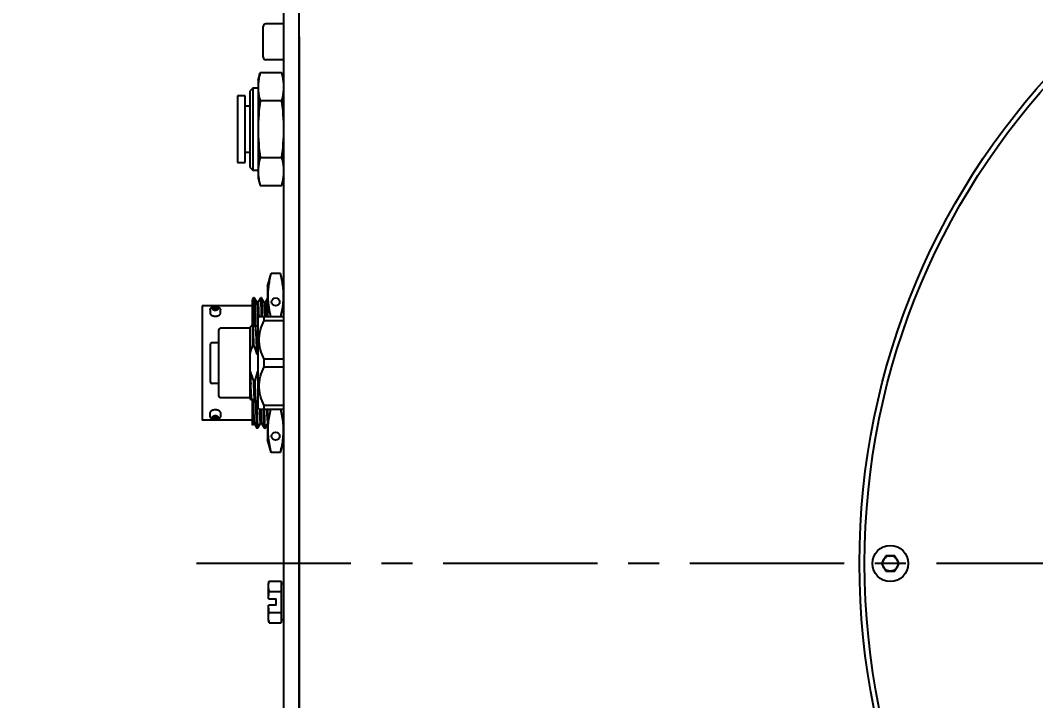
# Model space of a CAD drawing. Header units: millimetres. Extents: x 4086 to 10416, y 123 to 1549.
# Drawn here: x 6934.13 to 6983.52, y 1115.21 to 1148.31 of the extents above; entities that cross this region are included whole.
import ezdxf

# ---------------------------------------------------------------- set-up
doc = ezdxf.new("R2010")
doc.units = ezdxf.units.MM
doc.linetypes.add('CENTER', pattern=[0.6, 0.375, -0.075, 0.075, -0.075])
for name, color, linetype in [('中心线', 7, 'Continuous'), ('外形图', 7, 'Continuous'), ('尺寸标注', 7, 'Continuous')]:
    doc.layers.add(name, color=color, linetype=linetype)
doc.styles.add('思源黑', font='SourceHanSansCN-Normal.ttf')
doc.dimstyles.new('尺寸标注_1_4比例中六', dxfattribs={"dimtxt": 10, "dimasz": 8, "dimexe": 2, "dimexo": 1.5, "dimgap": 1, "dimtad": 1, "dimdec": 1, "dimlfac": 4, "dimdsep": 46, "dimtxsty": '思源黑', "dimcen": 0.09, "dimadec": 0, "dimazin": 0, "dimtp": 0.01, "dimtm": 0.01, "dimtfac": 1, "dimtdec": 1, "dimtofl": 0, "dimtmove": 0, "dimatfit": 3, "dimfxl": 1, "dimtolj": 1, "dimarcsym": 0})

# ---------------------------------------------------------------- blocks, each defined once
blk = doc.blocks.new('*D794')
at = {"layer": 'Defpoints', "color": 0}
for p in [(6970.585, 1163.765), (6906.357, 1080.015), (6970.631, 1080.015)]:
    blk.add_point(p, dxfattribs=at)
at = {"layer": '尺寸标注', "color": 0, "lineweight": -2}
for p, q in [((6969.085, 1163.765), (6904.357, 1163.765)), ((6906.357, 1155.765), (6906.357, 1088.015)), ((6969.131, 1080.015), (6904.357, 1080.015))]:
    blk.add_line(p, q, dxfattribs=at)
at = {"layer": '尺寸标注', "color": 0}
for points in [[(6907.69, 1155.765), (6905.024, 1155.765), (6906.357, 1163.765)], [(6905.024, 1088.015), (6907.69, 1088.015), (6906.357, 1080.015)]]:
    blk.add_solid(points, dxfattribs=at)
at = {"layer": '尺寸标注', "color": 0, "insert": (6900.173, 1121.72), "char_height": 10, "attachment_point": 5, "rotation": 90, "style": '思源黑'}
blk.add_mtext('\\A1;335', dxfattribs=at)
blk = doc.blocks.new('*D797')
at = {"layer": 'Defpoints', "color": 0}
for p in [(6970.2, 1158.14), (6927.236, 1085.64), (6970.2, 1085.64)]:
    blk.add_point(p, dxfattribs=at)
at = {"layer": '尺寸标注', "color": 0, "lineweight": -2}
for p, q in [((6968.7, 1158.14), (6925.236, 1158.14)), ((6927.236, 1150.14), (6927.236, 1093.64)), ((6968.7, 1085.64), (6925.236, 1085.64))]:
    blk.add_line(p, q, dxfattribs=at)
at = {"layer": '尺寸标注', "color": 0}
for points in [[(6928.57, 1150.14), (6925.903, 1150.14), (6927.236, 1158.14)], [(6925.903, 1093.64), (6928.57, 1093.64), (6927.236, 1085.64)]]:
    blk.add_solid(points, dxfattribs=at)
at = {"layer": '尺寸标注', "color": 0, "insert": (6921.059, 1121.768), "char_height": 10, "attachment_point": 5, "rotation": 90, "style": '思源黑'}
blk.add_mtext('\\A1;290', dxfattribs=at)

msp = doc.modelspace()

# ---------------------------------------------------------------- linework, layer by layer
at = {"layer": '中心线', "linetype": 'CENTER', "ltscale": 20}
msp.add_line((7010.2, 1121.89), (6942.146, 1121.89), dxfattribs=at)
at = {"layer": '外形图', "color": 7, "linetype": 'Continuous'}
for p, q in [((6947.7, 1092.667), (6947.7, 1151.114)), ((6945.95, 1146.515), (6945.95, 1148.015)), ((6946.95, 1148.14), (6946.075, 1148.14)), ((6947.7, 1147.515), (6947.7, 1096.265)), ((6946.95, 1146.39), (6946.075, 1146.39)), ((6945.7, 1145.39), (6945.798, 1145.758)), ((6945.7, 1145.39), (6945.7, 1140.64)), ((6946.851, 1145.758), (6945.798, 1145.758)), ((6946.95, 1145.39), (6946.851, 1145.758)), ((6945.44, 1145.015), (6945.287, 1144.862)), ((6945.287, 1144.862), (6945.287, 1141.169)), ((6945.44, 1145.015), (6945.44, 1141.015)), ((6945.7, 1145.015), (6945.44, 1145.015)), ((6944.687, 1144.64), (6944.687, 1141.39)), ((6945.062, 1144.64), (6944.687, 1144.64)), ((6945.062, 1141.39), (6945.062, 1144.64)), ((6946.851, 1144.387), (6945.798, 1144.387)), ((6945.287, 1144.134), (6945.062, 1144.134)), ((6945.062, 1141.897), (6945.287, 1141.897)), ((6945.798, 1141.644), (6946.851, 1141.644)), ((6944.687, 1141.39), (6945.062, 1141.39)), ((6945.287, 1141.169), (6945.44, 1141.015)), ((6945.44, 1141.015), (6945.7, 1141.015)), ((6945.7, 1140.64), (6945.798, 1140.273)), ((6946.95, 1140.64), (6946.851, 1140.273)), ((6945.798, 1140.273), (6946.851, 1140.273)), ((6946.156, 1135.361), (6946.326, 1135.996)), ((6946.78, 1135.996), (6946.326, 1135.996)), ((6946.95, 1135.361), (6946.78, 1135.996)), ((6946.156, 1135.361), (6946.156, 1133.89)), ((6945.47, 1134.814), (6945.419, 1134.725)), ((6945.419, 1133.512), (6945.419, 1134.725)), ((6945.472, 1134.815), (6945.47, 1134.814)), ((6945.507, 1134.815), (6945.472, 1134.815)), ((6945.507, 1134.815), (6945.509, 1134.814)), ((6945.645, 1134.579), (6945.509, 1134.814)), ((6945.644, 1134.579), (6945.688, 1134.579)), ((6945.646, 1134.577), (6945.645, 1134.579)), ((6945.823, 1134.814), (6945.687, 1134.579)), ((6945.825, 1134.815), (6945.823, 1134.814)), ((6945.86, 1134.815), (6945.825, 1134.815)), ((6945.86, 1134.815), (6945.862, 1134.814)), ((6945.998, 1134.579), (6945.862, 1134.814)), ((6945.997, 1134.579), (6946.041, 1134.579)), ((6945.999, 1134.577), (6945.998, 1134.579)), ((6946.156, 1134.779), (6946.04, 1134.579)), ((6946.171, 1134.815), (6946.171, 1134.814)), ((6946.935, 1134.813), (6946.935, 1134.815)), ((6942.981, 1134.419), (6942.981, 1128.862)), ((6945.356, 1134.419), (6942.981, 1134.419)), ((6943.368, 1134.233), (6943.368, 1134.046)), ((6943.863, 1134.046), (6943.863, 1134.233)), ((6945.306, 1133.377), (6945.438, 1133.534)), ((6945.438, 1133.534), (6945.439, 1133.534)), ((6945.57, 1133.378), (6945.439, 1133.534)), ((6945.443, 1132.514), (6945.443, 1133.506)), ((6945.694, 1133.525), (6945.57, 1133.378)), ((6945.693, 1133.529), (6945.693, 1133.544)), ((6945.7, 1133.532), (6945.694, 1133.525)), ((6945.7, 1133.84), (6945.75, 1133.89)), ((6945.7, 1129.44), (6945.7, 1133.84)), ((6946.95, 1133.89), (6945.75, 1133.89)), ((6946, 1133.709), (6946, 1133.89)), ((6946, 1133.709), (6946.95, 1133.709)), ((6946.035, 1133.928), (6946.036, 1133.893)), ((6946.08, 1133.893), (6946.079, 1133.928)), ((6943.781, 1130.028), (6943.781, 1133.253)), ((6945.306, 1133.328), (6943.856, 1133.328)), ((6945.306, 1129.904), (6945.306, 1133.377)), ((6945.572, 1133.375), (6945.57, 1133.378)), ((6943.381, 1130.715), (6943.381, 1132.549)), ((6943.781, 1132.625), (6943.456, 1132.625)), ((6945.443, 1132.514), (6945.494, 1132.514)), ((6946, 1131.459), (6946, 1131.822)), ((6946.95, 1131.822), (6946, 1131.822)), ((6946, 1131.459), (6946.95, 1131.459)), ((6943.781, 1130.64), (6943.456, 1130.64)), ((6945.342, 1130.609), (6945.342, 1130.614)), ((6945.548, 1130.767), (6945.47, 1130.767)), ((6945.306, 1129.953), (6943.856, 1129.953)), ((6945.306, 1129.904), (6945.35, 1129.852)), ((6945.35, 1129.852), (6945.351, 1129.852)), ((6945.351, 1129.852), (6945.394, 1129.903)), ((6945.392, 1129.905), (6945.394, 1129.903)), ((6945.394, 1129.903), (6945.53, 1129.741)), ((6945.419, 1128.617), (6945.419, 1129.873)), ((6945.53, 1129.741), (6945.531, 1129.74)), ((6945.609, 1129.74), (6945.531, 1129.74)), ((6945.611, 1129.741), (6945.609, 1129.74)), ((6945.611, 1129.741), (6945.7, 1129.847)), ((6946, 1129.39), (6946, 1129.572)), ((6946.95, 1129.572), (6946, 1129.572)), ((6943.368, 1129.047), (6943.368, 1129.234)), ((6943.863, 1129.234), (6943.863, 1129.047)), ((6945.7, 1129.44), (6945.75, 1129.39)), ((6945.75, 1129.39), (6946.95, 1129.39)), ((6946.156, 1129.39), (6946.156, 1127.919)), ((6945.356, 1128.862), (6942.981, 1128.862)), ((6945.419, 1128.617), (6945.468, 1128.702)), ((6945.468, 1128.702), (6945.51, 1128.702)), ((6945.51, 1128.704), (6945.511, 1128.702)), ((6945.511, 1128.702), (6945.647, 1128.467)), ((6945.685, 1128.467), (6945.821, 1128.702)), ((6945.82, 1128.702), (6945.863, 1128.702)), ((6945.863, 1128.704), (6945.864, 1128.702)), ((6945.864, 1128.702), (6946, 1128.467)), ((6946.038, 1128.467), (6946.156, 1128.67)), ((6946.185, 1128.706), (6946.184, 1128.701)), ((6946.921, 1128.702), (6946.921, 1128.704)), ((6945.648, 1128.465), (6945.647, 1128.467)), ((6945.684, 1128.465), (6945.648, 1128.465)), ((6945.684, 1128.465), (6945.685, 1128.467)), ((6946.001, 1128.465), (6946, 1128.467)), ((6946.037, 1128.465), (6946.001, 1128.465)), ((6946.037, 1128.465), (6946.038, 1128.467)), ((6946.326, 1127.285), (6946.156, 1127.919)), ((6946.78, 1127.285), (6946.95, 1127.919)), ((6946.78, 1127.285), (6946.326, 1127.285)), ((6976.233, 1122.265), (6976.017, 1121.89)), ((6976.666, 1122.265), (6976.233, 1122.265)), ((6976.883, 1121.89), (6976.666, 1122.265)), ((6976.017, 1121.89), (6976.233, 1121.515)), ((6976.666, 1121.515), (6976.883, 1121.89)), ((6976.233, 1121.515), (6976.666, 1121.515)), ((6946.2, 1120.89), (6946.236, 1121.026)), ((6946.2, 1120.165), (6946.2, 1120.89)), ((6946.236, 1121.026), (6946.825, 1121.026)), ((6946.825, 1121.026), (6946.825, 1119.005)), ((6946.95, 1120.89), (6946.825, 1120.89)), ((6946.2, 1120.165), (6946.575, 1120.165)), ((6946.236, 1120.521), (6946.825, 1120.521)), ((6946.575, 1119.865), (6946.575, 1120.165)), ((6946.2, 1119.14), (6946.2, 1119.865)), ((6946.575, 1119.865), (6946.2, 1119.865)), ((6946.236, 1119.51), (6946.825, 1119.51)), ((6946.2, 1119.14), (6946.236, 1119.005)), ((6946.236, 1119.005), (6946.825, 1119.005)), ((6946.95, 1119.14), (6946.825, 1119.14))]:
    msp.add_line(p, q, dxfattribs=at)
at = {"layer": '外形图', "linetype": 'Continuous'}
msp.add_line((6946.95, 1093.765), (6946.95, 1150.015), dxfattribs=at)
at = {"layer": '外形图', "color": 7, "linetype": 'Continuous'}
for centre, radius in [((7010.2, 1121.89), 35.25), ((7010.2, 1121.89), 35), ((6946.549, 1128.079), 0.197), ((6976.45, 1121.89), 0.875), ((6976.45, 1121.89), 0.375)]:
    msp.add_circle(centre, radius, dxfattribs=at)
for centre, radius, start, end in [((6946.075, 1148.015), 0.125, 90, 180), ((6946.075, 1146.515), 0.125, 180, 270), ((6945.356, 1134.482), 0.0635, 270, 0), ((6943.856, 1133.253), 0.075, 90, 180), ((6943.459, 1132.549), 0.0779, 168.8439, 179.988), ((6943.456, 1132.551), 0.0741, 90.0178, 101.3097), ((6947.609, 1131.687), 2.347, 191.1707, 192.0344), ((6943.074, 1131.604), 2.275, 349.7095, 350.5955), ((7041.467, 1134.435), 96.202, 181.90799, 182.2763), ((6948.114, 1131.793), 2.506, 192.934, 195.5385), ((7032.21, 1134.085), 86.585, 181.88818, 182.3862), ((6943.456, 1130.715), 0.075, 180, 270), ((6943.856, 1130.028), 0.075, 180, 270), ((7025.247, 1131.725), 79.853, 181.42988, 181.60808), ((6945.356, 1128.799), 0.0635, 0, 90), ((6947.476, 1120.853), 1.284, 192.818, 194.9938), ((6947.476, 1119.178), 1.284, 165.0062, 167.182)]:
    msp.add_arc(centre, radius, start, end, dxfattribs=at)
msp.add_ellipse((6946.549, 1134.612), major_axis=(0, 0.197), ratio=1, dxfattribs=at)
for points, knots in [([(6945.798, 1145.758), (6945.783, 1145.701), (6945.728, 1145.477), (6945.7, 1145.245), (6945.7, 1145.072)], [0, 0, 0, 0, 3606.199435, 14243.424419, 14243.424419, 14243.424419, 14243.424419]), ([(6946.927, 1145.388), (6946.923, 1145.419), (6946.904, 1145.543), (6946.876, 1145.666), (6946.851, 1145.758)], [0, 0, 0, 0, 3538.306098, 14249.482656, 14249.482656, 14249.482656, 14249.482656]), ([(6945.7, 1145.072), (6945.7, 1145.015), (6945.709, 1144.784), (6945.753, 1144.555), (6945.798, 1144.387)], [0, 0, 0, 0, 3528.489682, 14229.474793, 14229.474793, 14229.474793, 14229.474793]), ([(6946.851, 1144.387), (6946.866, 1144.443), (6946.921, 1144.668), (6946.95, 1144.9), (6946.95, 1145.072)], [0, 0, 0, 0, 3603.145045, 14231.360476, 14231.360476, 14231.360476, 14231.360476]), ([(6945.798, 1141.644), (6945.783, 1141.588), (6945.728, 1141.363), (6945.7, 1141.131), (6945.7, 1140.959)], [0, 0, 0, 0, 3585.765932, 14162.718106, 14162.718106, 14162.718106, 14162.718106]), ([(6946.95, 1140.959), (6946.95, 1141.016), (6946.941, 1141.247), (6946.896, 1141.476), (6946.851, 1141.644)], [0, 0, 0, 0, 3512.445652, 14164.773422, 14164.773422, 14164.773422, 14164.773422]), ([(6946.851, 1140.273), (6946.866, 1140.329), (6946.92, 1140.552), (6946.949, 1140.782), (6946.95, 1140.953)], [0, 0, 0, 0, 3582.501247, 14150.823895, 14150.823895, 14150.823895, 14150.823895]), ([(6945.722, 1140.643), (6945.726, 1140.612), (6945.745, 1140.487), (6945.773, 1140.364), (6945.798, 1140.273)], [0, 0, 0, 0, 3512.62255, 14146.049754, 14146.049754, 14146.049754, 14146.049754]), ([(6946.326, 1135.996), (6946.3, 1135.899), (6946.253, 1135.703), (6946.201, 1135.408), (6946.171, 1135.112), (6946.168, 1134.914), (6946.171, 1134.815)], [0, 0, 0, 0, 6299.893526, 12539.608918, 18732.723815, 24904.239087, 24904.239087, 24904.239087, 24904.239087]), ([(6946.935, 1134.815), (6946.937, 1134.914), (6946.934, 1135.112), (6946.905, 1135.408), (6946.853, 1135.703), (6946.806, 1135.898), (6946.78, 1135.996)], [0, 0, 0, 0, 6171.850008, 12365.280075, 18605.315118, 24905.547303, 24905.547303, 24905.547303, 24905.547303]), ([(6945.527, 1133.434), (6945.524, 1133.535), (6945.52, 1133.728), (6945.514, 1133.961), (6945.51, 1134.131), (6945.506, 1134.246), (6945.503, 1134.351), (6945.5, 1134.445), (6945.496, 1134.53), (6945.493, 1134.604), (6945.489, 1134.667), (6945.487, 1134.712), (6945.484, 1134.743), (6945.482, 1134.762), (6945.481, 1134.778), (6945.479, 1134.791), (6945.477, 1134.801), (6945.476, 1134.808), (6945.475, 1134.812), (6945.474, 1134.814), (6945.473, 1134.815), (6945.472, 1134.815)], [0, 0, 0, 0, 23194.806749, 44036.91878, 53479.467461, 62221.188871, 70231.715953, 77481.750968, 83942.907113, 89592.93623, 94412.275156, 98381.840188, 100043.467993, 101488.234131, 102715.228398, 103723.724343, 104513.3857, 105084.905175, 105290.17011, 105443.62266, 105614.546866, 105614.546866, 105614.546866, 105614.546866]), ([(6945.509, 1134.814), (6945.51, 1134.813), (6945.511, 1134.809), (6945.513, 1134.802), (6945.514, 1134.792), (6945.516, 1134.779), (6945.518, 1134.763), (6945.52, 1134.737), (6945.523, 1134.697), (6945.526, 1134.641), (6945.529, 1134.574), (6945.533, 1134.497), (6945.536, 1134.41), (6945.539, 1134.313), (6945.544, 1134.164), (6945.55, 1133.957), (6945.556, 1133.684), (6945.561, 1133.492), (6945.563, 1133.391)], [0, 0, 0, 0, 292.625164, 756.181093, 1394.383501, 2208.26434, 3198.057808, 4363.349257, 7215.950627, 10756.377354, 14973.714467, 19852.467844, 25375.093346, 31523.096646, 38273.71363, 53485.347585, 70793.367968, 89951.676949, 89951.676949, 89951.676949, 89951.676949]), ([(6945.693, 1133.544), (6945.691, 1133.618), (6945.687, 1133.758), (6945.681, 1133.957), (6945.676, 1134.107), (6945.672, 1134.214), (6945.669, 1134.284), (6945.667, 1134.347), (6945.664, 1134.403), (6945.661, 1134.451), (6945.658, 1134.491), (6945.655, 1134.52), (6945.653, 1134.539), (6945.652, 1134.55), (6945.65, 1134.56), (6945.649, 1134.567), (6945.648, 1134.573), (6945.647, 1134.576), (6945.646, 1134.577)], [0, 0, 0, 0, 19314.418203, 36630.562869, 51760.150536, 58453.370388, 64540.133836, 70005.188709, 74833.782749, 79012.000438, 82529.911688, 85379.107657, 86550.511859, 87552.204185, 88384.240177, 89047.103094, 89542.167497, 89873.498922, 89873.498922, 89873.498922, 89873.498922]), ([(6945.688, 1134.579), (6945.689, 1134.579), (6945.689, 1134.578), (6945.69, 1134.577), (6945.691, 1134.575), (6945.692, 1134.572), (6945.694, 1134.564), (6945.696, 1134.551), (6945.698, 1134.531), (6945.701, 1134.505), (6945.703, 1134.474), (6945.706, 1134.437), (6945.708, 1134.395), (6945.711, 1134.347), (6945.714, 1134.273), (6945.718, 1134.168), (6945.723, 1134.027), (6945.726, 1133.927), (6945.728, 1133.873)], [0, 0, 0, 0, 182.163305, 320.707065, 498.620045, 980.832991, 1638.054633, 3487.176796, 6052.121686, 9330.501911, 13318.10021, 18009.374291, 23394.733407, 29463.016567, 36202.955021, 51648.047176, 69607.029572, 89942.916468, 89942.916468, 89942.916468, 89942.916468]), ([(6945.869, 1133.891), (6945.867, 1133.96), (6945.864, 1134.091), (6945.859, 1134.25), (6945.855, 1134.364), (6945.852, 1134.44), (6945.85, 1134.51), (6945.847, 1134.573), (6945.844, 1134.629), (6945.842, 1134.677), (6945.839, 1134.718), (6945.836, 1134.752), (6945.834, 1134.779), (6945.831, 1134.796), (6945.829, 1134.806), (6945.828, 1134.811), (6945.827, 1134.813), (6945.826, 1134.815), (6945.825, 1134.815), (6945.825, 1134.815)], [0, 0, 0, 0, 21293.577498, 40180.704275, 48664.457671, 56481.705435, 63612.719495, 70040.029272, 75749.902163, 80729.030934, 84964.425311, 88446.763066, 91170.297531, 93130.763492, 93824.855704, 94330.26159, 94514.117904, 94654.33862, 94825.116626, 94825.116626, 94825.116626, 94825.116626]), ([(6945.862, 1134.814), (6945.862, 1134.813), (6945.863, 1134.811), (6945.865, 1134.805), (6945.867, 1134.794), (6945.869, 1134.777), (6945.871, 1134.755), (6945.873, 1134.728), (6945.876, 1134.696), (6945.878, 1134.658), (6945.881, 1134.599), (6945.885, 1134.513), (6945.889, 1134.395), (6945.894, 1134.259), (6945.897, 1134.163), (6945.898, 1134.112)], [0, 0, 0, 0, 296.977796, 721.338987, 1964.159364, 3739.120153, 6046.03225, 8881.888896, 12243.010713, 16125.194157, 20521.986583, 30828.553486, 43098.170813, 57249.141199, 73190.680674, 73190.680674, 73190.680674, 73190.680674]), ([(6946.035, 1133.928), (6946.034, 1133.975), (6946.031, 1134.064), (6946.026, 1134.189), (6946.022, 1134.297), (6946.018, 1134.377), (6946.015, 1134.432), (6946.012, 1134.467), (6946.01, 1134.496), (6946.008, 1134.522), (6946.006, 1134.542), (6946.004, 1134.558), (6946.002, 1134.568), (6946, 1134.574), (6945.999, 1134.576), (6945.999, 1134.577)], [0, 0, 0, 0, 15875.145505, 29974.974889, 42209.822363, 52498.877299, 56893.638097, 60778.425844, 64146.817995, 66994.686648, 69318.494484, 71115.440029, 72385.551859, 72825.703644, 73139.963041, 73139.963041, 73139.963041, 73139.963041]), ([(6946.041, 1134.579), (6946.041, 1134.579), (6946.043, 1134.578), (6946.044, 1134.574), (6946.046, 1134.566), (6946.048, 1134.553), (6946.051, 1134.535), (6946.053, 1134.511), (6946.055, 1134.482), (6946.058, 1134.448), (6946.06, 1134.409), (6946.063, 1134.366), (6946.066, 1134.297), (6946.07, 1134.2), (6946.075, 1134.07), (6946.078, 1133.977), (6946.079, 1133.928)], [0, 0, 0, 0, 164.928168, 444.812363, 1445.809507, 3067.726861, 5317.64962, 8193.748288, 11692.046877, 15807.873023, 20534.772634, 25863.564865, 31784.711103, 45363.779788, 61173.953837, 79103.475795, 79103.475795, 79103.475795, 79103.475795]), ([(6946.171, 1134.814), (6946.173, 1134.737), (6946.182, 1134.582), (6946.22, 1134.272), (6946.268, 1134.042), (6946.307, 1133.89)], [0, 0, 0, 0, 4697.419261, 9414.592044, 18941.697951, 18941.697951, 18941.697951, 18941.697951]), ([(6946.798, 1133.89), (6946.837, 1134.042), (6946.885, 1134.272), (6946.923, 1134.581), (6946.933, 1134.736), (6946.935, 1134.813)], [0, 0, 0, 0, 9527.288056, 14244.561304, 18942.073925, 18942.073925, 18942.073925, 18942.073925]), ([(6943.368, 1134.233), (6943.368, 1134.241), (6943.37, 1134.258), (6943.38, 1134.288), (6943.395, 1134.308), (6943.406, 1134.319)], [0, 0, 0, 0, 4780.240438, 9489.235837, 18920.225215, 18920.225215, 18920.225215, 18920.225215]), ([(6943.368, 1134.046), (6943.368, 1134.04), (6943.371, 1134.025), (6943.381, 1134.005), (6943.397, 1133.987), (6943.411, 1133.976), (6943.419, 1133.971)], [0, 0, 0, 0, 5360.778939, 11125.774639, 17569.467746, 24842.257826, 24842.257826, 24842.257826, 24842.257826]), ([(6943.406, 1134.319), (6943.418, 1134.331), (6943.447, 1134.352), (6943.499, 1134.374), (6943.556, 1134.386), (6943.617, 1134.39), (6943.678, 1134.386), (6943.735, 1134.373), (6943.786, 1134.352), (6943.815, 1134.33), (6943.827, 1134.318)], [0, 0, 0, 0, 5255.621754, 10898.487595, 16961.660307, 23283.582634, 29600.735607, 35651.339568, 41279.020422, 46524.513083, 46524.513083, 46524.513083, 46524.513083]), ([(6943.765, 1134.288), (6943.765, 1134.293), (6943.763, 1134.304), (6943.754, 1134.318), (6943.739, 1134.331), (6943.717, 1134.344), (6943.685, 1134.356), (6943.644, 1134.363), (6943.601, 1134.364), (6943.56, 1134.359), (6943.522, 1134.348), (6943.496, 1134.334), (6943.481, 1134.321), (6943.473, 1134.311), (6943.468, 1134.3), (6943.467, 1134.292), (6943.467, 1134.288)], [0, 0, 0, 0, 3247.833948, 6837.463174, 10973.84255, 15734.21759, 23951.728468, 33127.207053, 42711.856003, 52090.310647, 60680.300819, 68038.446955, 71200.301347, 74036.035089, 76611.209774, 79032.387473, 79032.387473, 79032.387473, 79032.387473]), ([(6943.467, 1134.288), (6943.467, 1134.283), (6943.469, 1134.273), (6943.478, 1134.259), (6943.492, 1134.246), (6943.515, 1134.232), (6943.547, 1134.221), (6943.587, 1134.214), (6943.63, 1134.213), (6943.672, 1134.218), (6943.709, 1134.229), (6943.735, 1134.242), (6943.751, 1134.256), (6943.759, 1134.266), (6943.764, 1134.277), (6943.765, 1134.285), (6943.765, 1134.288)], [0, 0, 0, 0, 3247.286363, 6836.310378, 10971.992361, 15731.564802, 23947.690209, 33121.621809, 42704.654787, 52081.528225, 60670.070126, 68026.975678, 71188.296982, 74023.552619, 76598.29313, 79019.062619, 79019.062619, 79019.062619, 79019.062619]), ([(6943.477, 1134.261), (6943.478, 1134.262), (6943.484, 1134.269), (6943.49, 1134.274), (6943.495, 1134.277)], [0, 0, 0, 0, 3271.085573, 14017.205004, 14017.205004, 14017.205004, 14017.205004]), ([(6943.495, 1134.277), (6943.503, 1134.282), (6943.52, 1134.291), (6943.549, 1134.301), (6943.581, 1134.307), (6943.616, 1134.309), (6943.65, 1134.307), (6943.683, 1134.301), (6943.712, 1134.291), (6943.729, 1134.282), (6943.737, 1134.277)], [0, 0, 0, 0, 4990.641754, 10659.514493, 16828.445695, 23261.39812, 29694.350545, 35863.281747, 41532.154486, 46522.79624, 46522.79624, 46522.79624, 46522.79624]), ([(6943.737, 1134.277), (6943.738, 1134.276), (6943.745, 1134.271), (6943.751, 1134.266), (6943.754, 1134.261)], [0, 0, 0, 0, 3753.035182, 14018.202811, 14018.202811, 14018.202811, 14018.202811]), ([(6943.813, 1133.971), (6943.82, 1133.976), (6943.834, 1133.987), (6943.851, 1134.005), (6943.861, 1134.025), (6943.863, 1134.04), (6943.863, 1134.046)], [0, 0, 0, 0, 7274.017778, 13718.691934, 19484.132444, 24844.935001, 24844.935001, 24844.935001, 24844.935001]), ([(6943.827, 1134.318), (6943.838, 1134.307), (6943.852, 1134.287), (6943.862, 1134.257), (6943.863, 1134.241), (6943.863, 1134.233)], [0, 0, 0, 0, 9429.494855, 14145.367441, 18923.545251, 18923.545251, 18923.545251, 18923.545251]), ([(6945.898, 1134.112), (6945.899, 1134.095), (6945.901, 1134.022), (6945.903, 1133.949), (6945.904, 1133.894)], [0, 0, 0, 0, 3351.395279, 14020.969551, 14020.969551, 14020.969551, 14020.969551]), ([(6943.419, 1133.971), (6943.431, 1133.963), (6943.46, 1133.949), (6943.507, 1133.934), (6943.56, 1133.925), (6943.616, 1133.921), (6943.672, 1133.925), (6943.724, 1133.934), (6943.772, 1133.949), (6943.8, 1133.963), (6943.813, 1133.971)], [0, 0, 0, 0, 5026.177629, 10700.111075, 16849.053032, 23247.418693, 29645.854202, 35795.095286, 41469.745872, 46496.83821, 46496.83821, 46496.83821, 46496.83821]), ([(6945.439, 1133.534), (6945.44, 1133.533), (6945.44, 1133.531), (6945.441, 1133.525), (6945.442, 1133.517), (6945.443, 1133.51), (6945.443, 1133.506)], [0, 0, 0, 0, 2534.089457, 7495.811065, 14930.67502, 24839.622905, 24839.622905, 24839.622905, 24839.622905]), ([(6945.494, 1132.514), (6945.49, 1132.632), (6945.482, 1132.848), (6945.471, 1133.137), (6945.46, 1133.332), (6945.451, 1133.446), (6945.446, 1133.489), (6945.443, 1133.506)], [0, 0, 0, 0, 10639.480511, 19414.215697, 25881.282903, 28143.28124, 29718.083592, 29718.083592, 29718.083592, 29718.083592]), ([(6946, 1131.822), (6945.925, 1131.969), (6945.83, 1132.199), (6945.761, 1132.521), (6945.744, 1132.765), (6945.761, 1133.01), (6945.83, 1133.331), (6945.925, 1133.562), (6946, 1133.709)], [0, 0, 0, 0, 8962.549418, 13394.738879, 17805.637648, 22216.53647, 26648.725878, 35611.275289, 35611.275289, 35611.275289, 35611.275289]), ([(6945.645, 1132.049), (6945.642, 1132.139), (6945.636, 1132.312), (6945.627, 1132.56), (6945.618, 1132.782), (6945.611, 1132.948), (6945.605, 1133.065), (6945.6, 1133.14), (6945.596, 1133.206), (6945.591, 1133.261), (6945.586, 1133.306), (6945.582, 1133.339), (6945.578, 1133.36), (6945.575, 1133.371), (6945.573, 1133.374), (6945.572, 1133.375)], [0, 0, 0, 0, 14782.769479, 28564.957974, 40828.948806, 51315.163654, 55943.05469, 60097.448383, 63725.436762, 66787.454097, 69251.767009, 71100.141176, 72330.409592, 72718.938551, 72965.21147, 72965.21147, 72965.21147, 72965.21147]), ([(6943.441, 1132.624), (6943.427, 1132.621), (6943.399, 1132.606), (6943.385, 1132.578), (6943.382, 1132.564)], [0, 0, 0, 0, 6989.490493, 13984.217281, 13984.217281, 13984.217281, 13984.217281]), ([(6945.313, 1131.197), (6945.315, 1131.105), (6945.318, 1130.928), (6945.322, 1130.674), (6945.327, 1130.446), (6945.33, 1130.275), (6945.334, 1130.155), (6945.336, 1130.079), (6945.338, 1130.014), (6945.341, 1129.959), (6945.343, 1129.921), (6945.344, 1129.896), (6945.345, 1129.881), (6945.346, 1129.87), (6945.347, 1129.861), (6945.349, 1129.855), (6945.349, 1129.852), (6945.35, 1129.852)], [0, 0, 0, 0, 17057.336781, 32945.772188, 47229.201848, 59526.312983, 64831.681607, 69526.672311, 73580.061039, 76964.934318, 79658.916099, 80741.140578, 81644.613731, 82367.972808, 82910.305054, 83271.468736, 83455.785236, 83455.785236, 83455.785236, 83455.785236]), ([(6946, 1129.572), (6945.925, 1129.719), (6945.83, 1129.949), (6945.761, 1130.271), (6945.744, 1130.515), (6945.761, 1130.76), (6945.83, 1131.081), (6945.925, 1131.312), (6946, 1131.459)], [0, 0, 0, 0, 8934.58243, 13352.941563, 17750.076441, 22147.211371, 26565.570452, 35500.152874, 35500.152874, 35500.152874, 35500.152874]), ([(6945.392, 1129.905), (6945.391, 1129.907), (6945.388, 1129.913), (6945.385, 1129.925), (6945.382, 1129.942), (6945.379, 1129.965), (6945.376, 1129.993), (6945.371, 1130.041), (6945.366, 1130.113), (6945.359, 1130.214), (6945.353, 1130.332), (6945.348, 1130.466), (6945.344, 1130.559), (6945.342, 1130.609)], [0, 0, 0, 0, 605.969977, 1661.897862, 3189.201238, 5193.849854, 7675.088863, 10627.301788, 17886.463277, 26825.299189, 37232.623817, 48885.52783, 61931.531763, 61931.531763, 61931.531763, 61931.531763]), ([(6945.47, 1130.767), (6945.473, 1130.696), (6945.477, 1130.558), (6945.485, 1130.363), (6945.492, 1130.191), (6945.499, 1130.044), (6945.505, 1129.938), (6945.511, 1129.868), (6945.514, 1129.827), (6945.518, 1129.794), (6945.522, 1129.769), (6945.525, 1129.753), (6945.528, 1129.744), (6945.53, 1129.741)], [0, 0, 0, 0, 12961.072865, 24774.657645, 35234.94522, 44160.284465, 51395.991181, 54340.079846, 56817.612598, 58818.445668, 60335.263958, 61364.90023, 61915.857116, 61915.857116, 61915.857116, 61915.857116]), ([(6945.609, 1129.74), (6945.608, 1129.74), (6945.607, 1129.742), (6945.604, 1129.748), (6945.601, 1129.761), (6945.597, 1129.783), (6945.593, 1129.814), (6945.59, 1129.853), (6945.586, 1129.901), (6945.582, 1129.956), (6945.576, 1130.046), (6945.57, 1130.176), (6945.563, 1130.352), (6945.555, 1130.552), (6945.55, 1130.693), (6945.548, 1130.767)], [0, 0, 0, 0, 151.456533, 419.835559, 1393.838972, 2974.174483, 5160.786122, 7946.080497, 11318.216633, 15262.097323, 19759.712662, 30330.913942, 42836.939375, 57046.59763, 72696.383647, 72696.383647, 72696.383647, 72696.383647]), ([(6945.461, 1129.818), (6945.463, 1129.738), (6945.467, 1129.587), (6945.473, 1129.373), (6945.478, 1129.211), (6945.482, 1129.096), (6945.485, 1129.02), (6945.488, 1128.952), (6945.491, 1128.892), (6945.494, 1128.84), (6945.497, 1128.796), (6945.5, 1128.765), (6945.502, 1128.745), (6945.504, 1128.732), (6945.505, 1128.722), (6945.507, 1128.714), (6945.508, 1128.708), (6945.509, 1128.705), (6945.51, 1128.704)], [0, 0, 0, 0, 19113.637239, 36286.883746, 51318.021887, 57974.270838, 64031.440613, 69470.54561, 74276.525162, 78436.231717, 81936.738018, 84768.106735, 85931.064367, 86924.752432, 87748.793652, 88403.175643, 88888.899604, 89210.219399, 89210.219399, 89210.219399, 89210.219399]), ([(6945.647, 1128.467), (6945.646, 1128.468), (6945.645, 1128.472), (6945.643, 1128.478), (6945.642, 1128.487), (6945.64, 1128.499), (6945.639, 1128.513), (6945.637, 1128.536), (6945.634, 1128.571), (6945.631, 1128.621), (6945.628, 1128.681), (6945.625, 1128.749), (6945.621, 1128.827), (6945.618, 1128.913), (6945.614, 1129.046), (6945.609, 1129.231), (6945.602, 1129.476), (6945.598, 1129.649), (6945.596, 1129.74)], [0, 0, 0, 0, 299.507973, 766.116173, 1403.917126, 2213.740273, 3195.440935, 4348.54372, 7166.305187, 10660.758908, 14820.862053, 19632.965075, 25083.181503, 31154.724038, 37827.381452, 52892.791403, 70089.880615, 89203.567984, 89203.567984, 89203.567984, 89203.567984]), ([(6945.631, 1129.765), (6945.633, 1129.669), (6945.637, 1129.488), (6945.643, 1129.267), (6945.647, 1129.107), (6945.651, 1128.999), (6945.654, 1128.901), (6945.657, 1128.812), (6945.66, 1128.733), (6945.664, 1128.664), (6945.667, 1128.605), (6945.67, 1128.556), (6945.673, 1128.522), (6945.675, 1128.5), (6945.677, 1128.488), (6945.679, 1128.479), (6945.68, 1128.472), (6945.681, 1128.469), (6945.682, 1128.467), (6945.683, 1128.465), (6945.684, 1128.465)], [0, 0, 0, 0, 22039.376185, 41796.061097, 50731.726778, 58997.982547, 66566.205827, 73409.698434, 79506.236885, 84834.352675, 89375.656513, 93116.156533, 96042.809136, 97198.220362, 98147.822981, 98891.696831, 99430.909195, 99625.014168, 99770.499656, 99934.625829, 99934.625829, 99934.625829, 99934.625829]), ([(6943.419, 1129.31), (6943.411, 1129.305), (6943.397, 1129.294), (6943.381, 1129.275), (6943.371, 1129.255), (6943.368, 1129.241), (6943.368, 1129.234)], [0, 0, 0, 0, 7225.436966, 13627.069227, 19354.004225, 24679.003715, 24679.003715, 24679.003715, 24679.003715]), ([(6943.813, 1129.31), (6943.8, 1129.318), (6943.772, 1129.332), (6943.725, 1129.347), (6943.672, 1129.356), (6943.616, 1129.359), (6943.56, 1129.356), (6943.507, 1129.347), (6943.46, 1129.332), (6943.431, 1129.318), (6943.419, 1129.31)], [0, 0, 0, 0, 4994.401492, 10632.466968, 16742.538257, 23100.45613, 29458.443678, 35568.812023, 41207.590041, 46202.903366, 46202.903366, 46202.903366, 46202.903366]), ([(6943.765, 1128.993), (6943.765, 1128.997), (6943.763, 1129.008), (6943.754, 1129.022), (6943.739, 1129.035), (6943.717, 1129.048), (6943.685, 1129.06), (6943.644, 1129.067), (6943.601, 1129.068), (6943.56, 1129.063), (6943.522, 1129.052), (6943.496, 1129.038), (6943.481, 1129.025), (6943.473, 1129.015), (6943.468, 1129.004), (6943.467, 1128.996), (6943.467, 1128.993)], [0, 0, 0, 0, 3223.96781, 6787.219276, 10893.203194, 15618.597453, 23775.723394, 32883.777585, 42397.995424, 51707.53414, 60234.402276, 67538.478366, 70677.098426, 73491.994276, 76048.245742, 78451.631841, 78451.631841, 78451.631841, 78451.631841]), ([(6943.863, 1129.234), (6943.863, 1129.241), (6943.861, 1129.255), (6943.851, 1129.275), (6943.834, 1129.294), (6943.82, 1129.305), (6943.813, 1129.31)], [0, 0, 0, 0, 5326.215683, 11053.985344, 17456.118269, 24682.016391, 24682.016391, 24682.016391, 24682.016391]), ([(6945.468, 1128.702), (6945.467, 1128.702), (6945.466, 1128.703), (6945.466, 1128.704), (6945.465, 1128.706), (6945.464, 1128.71), (6945.462, 1128.718), (6945.459, 1128.733), (6945.457, 1128.755), (6945.454, 1128.784), (6945.452, 1128.819), (6945.449, 1128.86), (6945.447, 1128.907), (6945.444, 1128.959), (6945.44, 1129.042), (6945.436, 1129.158), (6945.431, 1129.314), (6945.427, 1129.425), (6945.426, 1129.484)], [0, 0, 0, 0, 174.701068, 310.665198, 486.387905, 964.669809, 1617.856836, 3457.889626, 6012.222492, 9277.249159, 13247.640842, 17916.738553, 23273.913051, 29307.159413, 36004.36615, 51332.307399, 69122.98878, 89223.814844, 89223.814844, 89223.814844, 89223.814844]), ([(6945.82, 1128.702), (6945.82, 1128.702), (6945.819, 1128.703), (6945.819, 1128.704), (6945.818, 1128.706), (6945.817, 1128.709), (6945.815, 1128.716), (6945.813, 1128.729), (6945.81, 1128.748), (6945.808, 1128.773), (6945.806, 1128.804), (6945.803, 1128.839), (6945.801, 1128.88), (6945.798, 1128.926), (6945.795, 1128.998), (6945.791, 1129.1), (6945.786, 1129.237), (6945.783, 1129.334), (6945.781, 1129.386)], [0, 0, 0, 0, 182.581914, 320.596609, 497.547675, 976.617887, 1628.80115, 3461.372128, 6002.481921, 9251.607316, 13204.896558, 17854.5865, 23192.150849, 29208.822454, 35893.676473, 51213.473773, 69038.384746, 89232.073892, 89232.073892, 89232.073892, 89232.073892]), ([(6945.825, 1129.386), (6945.827, 1129.337), (6945.83, 1129.243), (6945.834, 1129.112), (6945.839, 1128.998), (6945.843, 1128.914), (6945.846, 1128.856), (6945.849, 1128.82), (6945.851, 1128.788), (6945.853, 1128.762), (6945.855, 1128.74), (6945.858, 1128.724), (6945.86, 1128.713), (6945.861, 1128.707), (6945.862, 1128.705), (6945.863, 1128.704)], [0, 0, 0, 0, 15747.067835, 29744.723771, 41895.337721, 52118.054385, 56483.281291, 60341.739301, 63687.344098, 66514.187828, 68817.767449, 70596.502174, 71850.972349, 72283.707854, 72590.468342, 72590.468342, 72590.468342, 72590.468342]), ([(6946, 1128.467), (6945.999, 1128.468), (6945.998, 1128.471), (6945.997, 1128.476), (6945.995, 1128.482), (6945.994, 1128.495), (6945.991, 1128.514), (6945.989, 1128.543), (6945.986, 1128.579), (6945.984, 1128.622), (6945.981, 1128.671), (6945.978, 1128.727), (6945.976, 1128.789), (6945.972, 1128.884), (6945.968, 1129.019), (6945.962, 1129.197), (6945.959, 1129.323), (6945.957, 1129.39)], [0, 0, 0, 0, 308.9458, 767.906933, 1380.544188, 2148.029538, 4148.47918, 6768.871825, 10005.350939, 13850.42871, 18295.950608, 23333.348629, 28951.262142, 35136.706114, 49156.810977, 65269.865518, 83334.837183, 83334.837183, 83334.837183, 83334.837183]), ([(6945.993, 1129.39), (6945.994, 1129.32), (6945.998, 1129.19), (6946.002, 1129.031), (6946.006, 1128.917), (6946.009, 1128.84), (6946.012, 1128.771), (6946.014, 1128.708), (6946.017, 1128.652), (6946.02, 1128.604), (6946.023, 1128.562), (6946.025, 1128.528), (6946.028, 1128.502), (6946.03, 1128.485), (6946.032, 1128.474), (6946.033, 1128.47), (6946.034, 1128.468), (6946.035, 1128.466), (6946.036, 1128.465), (6946.037, 1128.465)], [0, 0, 0, 0, 21125.527081, 39863.488453, 48280.210829, 56035.677044, 63110.317777, 69486.807527, 75151.525589, 80091.27165, 84293.16049, 87747.94811, 90449.934822, 92394.890466, 93083.492221, 93584.901928, 93767.305751, 93906.420201, 94075.85848, 94075.85848, 94075.85848, 94075.85848]), ([(6946.156, 1128.843), (6946.154, 1128.876), (6946.15, 1128.951), (6946.142, 1129.132), (6946.137, 1129.28), (6946.134, 1129.386)], [0, 0, 0, 0, 3446.830618, 7758.055363, 18807.867165, 18807.867165, 18807.867165, 18807.867165]), ([(6946.307, 1129.39), (6946.278, 1129.277), (6946.228, 1129.051), (6946.196, 1128.821), (6946.185, 1128.706)], [0, 0, 0, 0, 6997.901718, 13923.455954, 13923.455954, 13923.455954, 13923.455954]), ([(6946.921, 1128.704), (6946.91, 1128.819), (6946.878, 1129.05), (6946.827, 1129.277), (6946.798, 1129.39)], [0, 0, 0, 0, 6927.345588, 13927.223725, 13927.223725, 13927.223725, 13927.223725]), ([(6943.405, 1128.963), (6943.394, 1128.974), (6943.38, 1128.994), (6943.37, 1129.024), (6943.368, 1129.04), (6943.368, 1129.047)], [0, 0, 0, 0, 9362.449255, 14044.791041, 18788.995048, 18788.995048, 18788.995048, 18788.995048]), ([(6943.825, 1128.961), (6943.813, 1128.949), (6943.784, 1128.928), (6943.733, 1128.907), (6943.676, 1128.895), (6943.615, 1128.89), (6943.554, 1128.895), (6943.497, 1128.908), (6943.446, 1128.929), (6943.417, 1128.95), (6943.405, 1128.963)], [0, 0, 0, 0, 5216.060354, 10816.449837, 16833.982354, 23108.316762, 29377.917719, 35382.976095, 40968.294895, 46174.302402, 46174.302402, 46174.302402, 46174.302402]), ([(6943.467, 1128.993), (6943.467, 1128.988), (6943.469, 1128.977), (6943.478, 1128.963), (6943.492, 1128.95), (6943.515, 1128.937), (6943.547, 1128.925), (6943.587, 1128.918), (6943.63, 1128.917), (6943.672, 1128.922), (6943.709, 1128.933), (6943.735, 1128.947), (6943.751, 1128.96), (6943.759, 1128.97), (6943.764, 1128.981), (6943.765, 1128.989), (6943.765, 1128.993)], [0, 0, 0, 0, 3223.42021, 6786.066447, 10891.352953, 15615.94459, 23771.68502, 32878.192182, 42390.794004, 51698.751468, 60224.171292, 67527.006764, 70665.09372, 73479.511452, 76035.328731, 78438.306609, 78438.306609, 78438.306609, 78438.306609]), ([(6943.495, 1129.004), (6943.493, 1129.005), (6943.487, 1129.01), (6943.481, 1129.015), (6943.477, 1129.02)], [0, 0, 0, 0, 3725.376013, 13914.891274, 13914.891274, 13914.891274, 13914.891274]), ([(6943.737, 1129.004), (6943.729, 1128.999), (6943.712, 1128.99), (6943.683, 1128.98), (6943.65, 1128.974), (6943.616, 1128.972), (6943.581, 1128.974), (6943.549, 1128.98), (6943.52, 1128.99), (6943.503, 1128.999), (6943.495, 1129.004)], [0, 0, 0, 0, 4953.953759, 10581.152583, 16704.733762, 23090.395249, 29476.056737, 35599.637916, 41226.83674, 46180.790499, 46180.790499, 46180.790499, 46180.790499]), ([(6943.754, 1129.02), (6943.753, 1129.018), (6943.748, 1129.012), (6943.742, 1129.007), (6943.737, 1129.004)], [0, 0, 0, 0, 3247.452928, 13915.934758, 13915.934758, 13915.934758, 13915.934758]), ([(6943.863, 1129.047), (6943.863, 1129.039), (6943.862, 1129.023), (6943.851, 1128.993), (6943.837, 1128.973), (6943.825, 1128.961)], [0, 0, 0, 0, 4748.067075, 9425.368626, 18792.882821, 18792.882821, 18792.882821, 18792.882821]), ([(6946.184, 1128.701), (6946.174, 1128.583), (6946.163, 1128.346), (6946.185, 1127.99), (6946.239, 1127.635), (6946.295, 1127.402), (6946.326, 1127.285)], [0, 0, 0, 0, 6119.547936, 12242.659171, 18410.505938, 24647.460655, 24647.460655, 24647.460655, 24647.460655]), ([(6946.78, 1127.285), (6946.811, 1127.402), (6946.866, 1127.635), (6946.921, 1127.99), (6946.942, 1128.347), (6946.932, 1128.584), (6946.921, 1128.702)], [0, 0, 0, 0, 6237.179407, 12405.209027, 18528.520301, 24648.366134, 24648.366134, 24648.366134, 24648.366134]), ([(6946.2, 1120.773), (6946.2, 1120.794), (6946.203, 1120.88), (6946.219, 1120.964), (6946.236, 1121.026)], [0, 0, 0, 0, 3414.071031, 13768.046932, 13768.046932, 13768.046932, 13768.046932]), ([(6946.224, 1120.568), (6946.22, 1120.585), (6946.206, 1120.652), (6946.2, 1120.722), (6946.2, 1120.773)], [0, 0, 0, 0, 3472.962688, 13763.947215, 13763.947215, 13763.947215, 13763.947215]), ([(6946.2, 1119.258), (6946.2, 1119.275), (6946.202, 1119.344), (6946.213, 1119.412), (6946.224, 1119.463)], [0, 0, 0, 0, 3415.13886, 13738.696585, 13738.696585, 13738.696585, 13738.696585]), ([(6946.236, 1119.005), (6946.233, 1119.016), (6946.221, 1119.061), (6946.212, 1119.107), (6946.208, 1119.141)], [0, 0, 0, 0, 3459.283968, 13733.617685, 13733.617685, 13733.617685, 13733.617685])]:
    msp.add_open_spline(points, degree=3, knots=knots, dxfattribs=at)
for points in [[(6946.95, 1145.078), (6946.949, 1145.181), (6946.942, 1145.285), (6946.927, 1145.388)], [(6945.798, 1144.387), (6945.737, 1143.932), (6945.7, 1143.474), (6945.7, 1143.015)], [(6946.95, 1143.015), (6946.95, 1143.474), (6946.912, 1143.932), (6946.851, 1144.387)], [(6945.7, 1143.015), (6945.7, 1142.557), (6945.737, 1142.098), (6945.798, 1141.644)], [(6946.851, 1141.644), (6946.912, 1142.098), (6946.95, 1142.557), (6946.95, 1143.015)], [(6945.7, 1140.959), (6945.7, 1140.853), (6945.707, 1140.747), (6945.722, 1140.643)], [(6945.306, 1132.049), (6945.337, 1132.207), (6945.385, 1132.363), (6945.443, 1132.514)], [(6945.645, 1132.049), (6945.609, 1132.208), (6945.556, 1132.363), (6945.494, 1132.514)], [(6945.699, 1132.294), (6945.677, 1132.213), (6945.659, 1132.131), (6945.645, 1132.049)], [(6945.319, 1131.232), (6945.355, 1131.073), (6945.408, 1130.918), (6945.47, 1130.767)], [(6945.548, 1130.767), (6945.602, 1130.918), (6945.645, 1131.074), (6945.671, 1131.232)], [(6946.203, 1120.165), (6946.208, 1120.284), (6946.22, 1120.403), (6946.236, 1120.521)], [(6946.236, 1119.51), (6946.22, 1119.628), (6946.208, 1119.747), (6946.203, 1119.865)], [(6946.208, 1119.141), (6946.202, 1119.18), (6946.2, 1119.219), (6946.2, 1119.258)]]:
    msp.add_open_spline(points, degree=3, dxfattribs=at)

# ---------------------------------------------------------------- dimensions: what is measured, and where the dimension line sits
at = {"layer": '尺寸标注'}
for base, p1, p2, picture, middle in [((6906.357, 1080.015), (6970.585, 1163.765), (6970.631, 1080.015), '*D794', (6906.357, 1121.72)), ((6927.236, 1085.64), (6970.2, 1158.14), (6970.2, 1085.64), '*D797', (6927.236, 1121.768))]:
    dim = msp.add_linear_dim(base=base, p1=p1, p2=p2, angle=270, dimstyle='尺寸标注_1_4比例中六', dxfattribs=at)
    dim.commit()
    dim.dimension.update_dxf_attribs({"geometry": picture, "text_midpoint": middle, "dimtype": 160})

doc.saveas('drawing.dxf')
